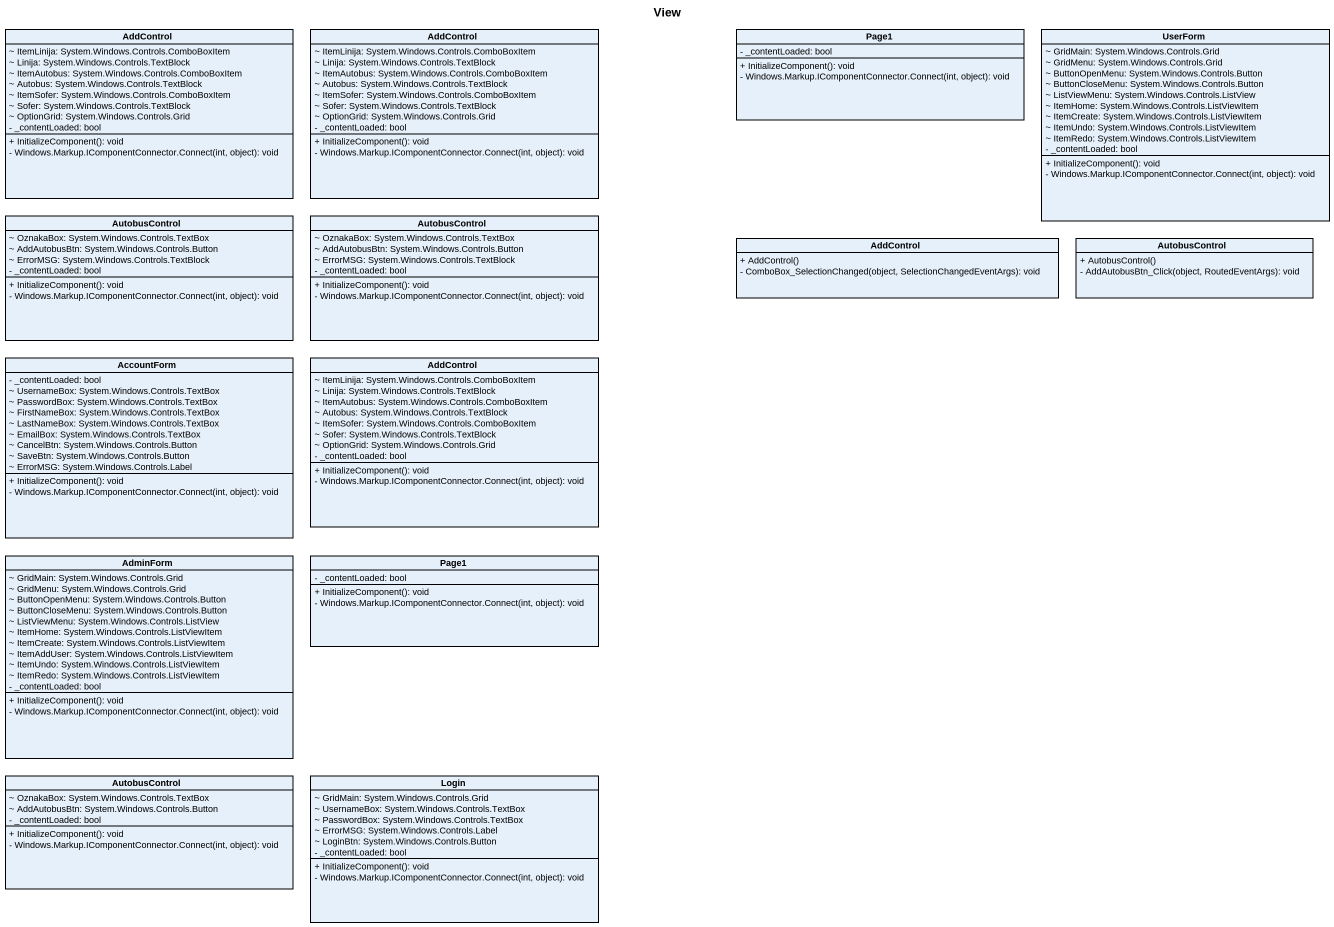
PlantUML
@startuml
title View
hide circle
hide empty members
skinparam classAttributeIconSize 0
class AddControl {
  ~ ItemLinija: System.Windows.Controls.ComboBoxItem
  ~ Linija: System.Windows.Controls.TextBlock
  ~ ItemAutobus: System.Windows.Controls.ComboBoxItem
  ~ Autobus: System.Windows.Controls.TextBlock
  ~ ItemSofer: System.Windows.Controls.ComboBoxItem
  ~ Sofer: System.Windows.Controls.TextBlock
  ~ OptionGrid: System.Windows.Controls.Grid
  - _contentLoaded: bool
  + InitializeComponent(): void
  - Windows.Markup.IComponentConnector.Connect(int, object): void
}
class "AddControl" as AddControl_2 {
  ~ ItemLinija: System.Windows.Controls.ComboBoxItem
  ~ Linija: System.Windows.Controls.TextBlock
  ~ ItemAutobus: System.Windows.Controls.ComboBoxItem
  ~ Autobus: System.Windows.Controls.TextBlock
  ~ ItemSofer: System.Windows.Controls.ComboBoxItem
  ~ Sofer: System.Windows.Controls.TextBlock
  ~ OptionGrid: System.Windows.Controls.Grid
  - _contentLoaded: bool
  + InitializeComponent(): void
  - Windows.Markup.IComponentConnector.Connect(int, object): void
}
class Page1 {
  - _contentLoaded: bool
  + InitializeComponent(): void
  - Windows.Markup.IComponentConnector.Connect(int, object): void
}
class UserForm {
  ~ GridMain: System.Windows.Controls.Grid
  ~ GridMenu: System.Windows.Controls.Grid
  ~ ButtonOpenMenu: System.Windows.Controls.Button
  ~ ButtonCloseMenu: System.Windows.Controls.Button
  ~ ListViewMenu: System.Windows.Controls.ListView
  ~ ItemHome: System.Windows.Controls.ListViewItem
  ~ ItemCreate: System.Windows.Controls.ListViewItem
  ~ ItemUndo: System.Windows.Controls.ListViewItem
  ~ ItemRedo: System.Windows.Controls.ListViewItem
  - _contentLoaded: bool
  + InitializeComponent(): void
  - Windows.Markup.IComponentConnector.Connect(int, object): void
}
class AutobusControl {
  ~ OznakaBox: System.Windows.Controls.TextBox
  ~ AddAutobusBtn: System.Windows.Controls.Button
  ~ ErrorMSG: System.Windows.Controls.TextBlock
  - _contentLoaded: bool
  + InitializeComponent(): void
  - Windows.Markup.IComponentConnector.Connect(int, object): void
}
class "AutobusControl" as AutobusControl_2 {
  ~ OznakaBox: System.Windows.Controls.TextBox
  ~ AddAutobusBtn: System.Windows.Controls.Button
  ~ ErrorMSG: System.Windows.Controls.TextBlock
  - _contentLoaded: bool
  + InitializeComponent(): void
  - Windows.Markup.IComponentConnector.Connect(int, object): void
}
class "AddControl" as AddControl_3 {
  + AddControl()
  - ComboBox_SelectionChanged(object, SelectionChangedEventArgs): void
}
class "AutobusControl" as AutobusControl_3 {
  + AutobusControl()
  - AddAutobusBtn_Click(object, RoutedEventArgs): void
}
class AccountForm {
  - _contentLoaded: bool
  ~ UsernameBox: System.Windows.Controls.TextBox
  ~ PasswordBox: System.Windows.Controls.TextBox
  ~ FirstNameBox: System.Windows.Controls.TextBox
  ~ LastNameBox: System.Windows.Controls.TextBox
  ~ EmailBox: System.Windows.Controls.TextBox
  ~ CancelBtn: System.Windows.Controls.Button
  ~ SaveBtn: System.Windows.Controls.Button
  ~ ErrorMSG: System.Windows.Controls.Label
  + InitializeComponent(): void
  - Windows.Markup.IComponentConnector.Connect(int, object): void
}
class "AddControl" as AddControl_4 {
  ~ ItemLinija: System.Windows.Controls.ComboBoxItem
  ~ Linija: System.Windows.Controls.TextBlock
  ~ ItemAutobus: System.Windows.Controls.ComboBoxItem
  ~ Autobus: System.Windows.Controls.TextBlock
  ~ ItemSofer: System.Windows.Controls.ComboBoxItem
  ~ Sofer: System.Windows.Controls.TextBlock
  ~ OptionGrid: System.Windows.Controls.Grid
  - _contentLoaded: bool
  + InitializeComponent(): void
  - Windows.Markup.IComponentConnector.Connect(int, object): void
}
class AdminForm {
  ~ GridMain: System.Windows.Controls.Grid
  ~ GridMenu: System.Windows.Controls.Grid
  ~ ButtonOpenMenu: System.Windows.Controls.Button
  ~ ButtonCloseMenu: System.Windows.Controls.Button
  ~ ListViewMenu: System.Windows.Controls.ListView
  ~ ItemHome: System.Windows.Controls.ListViewItem
  ~ ItemCreate: System.Windows.Controls.ListViewItem
  ~ ItemAddUser: System.Windows.Controls.ListViewItem
  ~ ItemUndo: System.Windows.Controls.ListViewItem
  ~ ItemRedo: System.Windows.Controls.ListViewItem
  - _contentLoaded: bool
  + InitializeComponent(): void
  - Windows.Markup.IComponentConnector.Connect(int, object): void
}
class "Page1" as Page1_2 {
  - _contentLoaded: bool
  + InitializeComponent(): void
  - Windows.Markup.IComponentConnector.Connect(int, object): void
}
class "AutobusControl" as AutobusControl_4 {
  ~ OznakaBox: System.Windows.Controls.TextBox
  ~ AddAutobusBtn: System.Windows.Controls.Button
  - _contentLoaded: bool
  + InitializeComponent(): void
  - Windows.Markup.IComponentConnector.Connect(int, object): void
}
class Login {
  ~ GridMain: System.Windows.Controls.Grid
  ~ UsernameBox: System.Windows.Controls.TextBox
  ~ PasswordBox: System.Windows.Controls.TextBox
  ~ ErrorMSG: System.Windows.Controls.Label
  ~ LoginBtn: System.Windows.Controls.Button
  - _contentLoaded: bool
  + InitializeComponent(): void
  - Windows.Markup.IComponentConnector.Connect(int, object): void
}
@enduml
